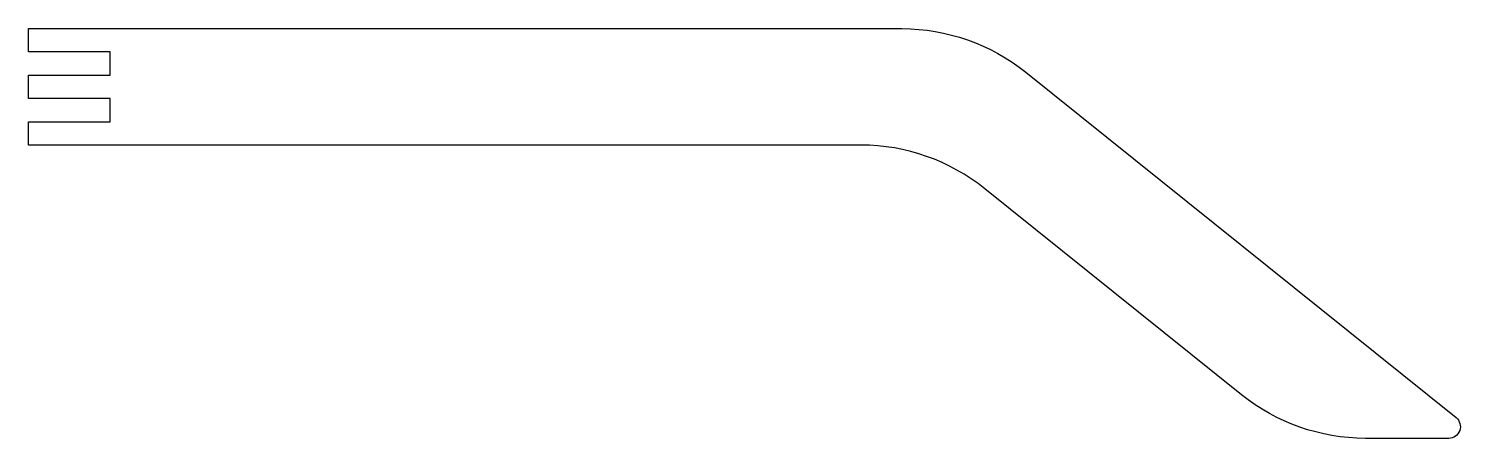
# Model space of a CAD drawing. Header units: inches. Extents: x 0.62 to 6.77, y -2.26 to -0.5.
import ezdxf

# ---------------------------------------------------------------- set-up
doc = ezdxf.new("R2010")
doc.units = ezdxf.units.IN
doc.layers.get('0').update_dxf_attribs({"linetype": 'CONTINUOUS'})

msp = doc.modelspace()

# ---------------------------------------------------------------- linework, layer by layer
msp.add_lwpolyline([(4.2004, -1), (0.625, -1), (0.625, -0.9), (0.675, -0.9), (0.975, -0.9), (0.975, -0.8), (0.625, -0.8), (0.625, -0.7), (0.975, -0.7), (0.975, -0.6), (0.625, -0.6), (0.625, -0.5), (4.3762, -0.5, -0.170643), (4.9081, -0.687), (6.7563, -2.1695, -0.708463), (6.725, -2.2585), (6.367, -2.2585, -0.170643), (5.8351, -2.0716), (4.7323, -1.187, 0.170643)], format="xyb", close=True)

doc.saveas('drawing.dxf')
